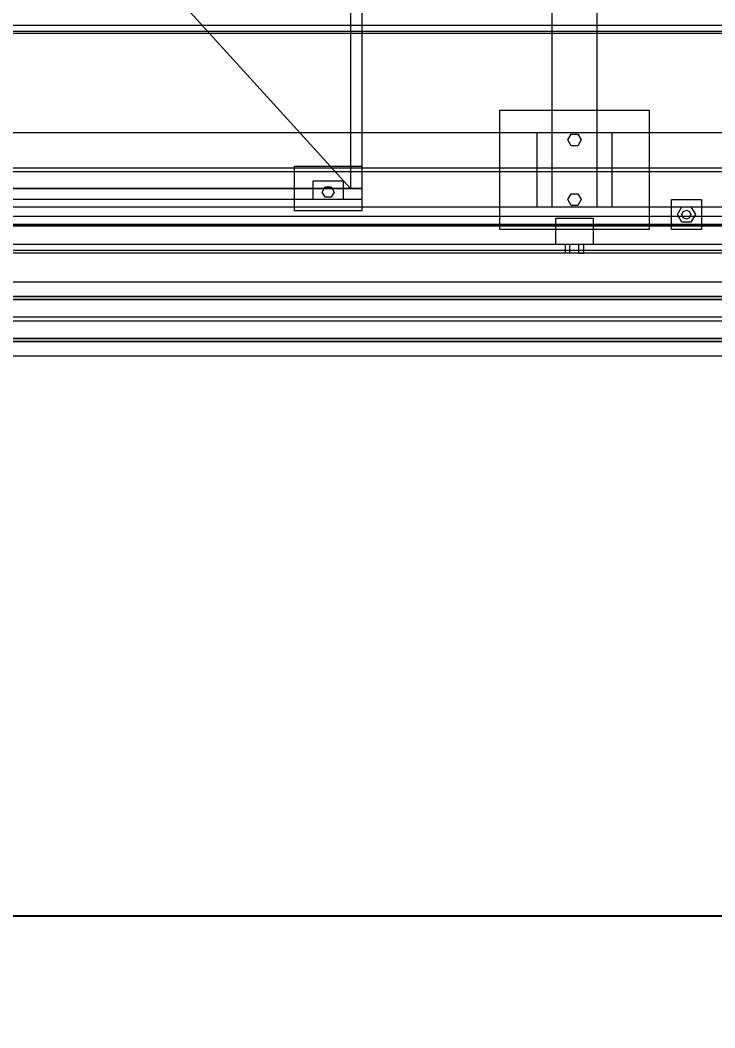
# Model space of a CAD drawing. Header units: millimetres. Extents: x -1970 to 34302, y -65268 to 6837.
# Drawn here: x 11377 to 12308, y -19700 to -18349 of the extents above; entities that cross this region are included whole.
import ezdxf

# ---------------------------------------------------------------- set-up
doc = ezdxf.new("R2010")
doc.units = ezdxf.units.MM
doc.layers.add('COTAS_O', color=1, linetype='Continuous', lineweight=0)
doc.layers.add('superior_mezcladora', color=7, linetype='Continuous', lineweight=0)
doc.dimstyles.new('R19_100', dxfattribs={"dimtxt": 250, "dimasz": 150, "dimexe": 150, "dimexo": 80, "dimgap": 100, "dimtad": 1, "dimtih": 1, "dimtoh": 1, "dimdsep": 46, "dimcen": 0.09, "dimadec": 0, "dimazin": 0, "dimtfac": 1, "dimtdec": 4, "dimtofl": 0, "dimtmove": 0, "dimatfit": 3, "dimfxl": 1, "dimtolj": 1, "dimtzin": 0, "dimarcsym": 0})

# ---------------------------------------------------------------- blocks, each defined once
blk = doc.blocks.new('*D28')
at = {"layer": 'COTAS_O', "color": 0, "lineweight": -2, "transparency": 16777216}
for p, q in [((10569.5, -18730), (10569.5, -19700)), ((16769.5, -18730), (16769.5, -19700)), ((10719.5, -19550), (16619.5, -19550))]:
    blk.add_line(p, q, dxfattribs=at)
at = {"layer": 'COTAS_O', "color": 0, "transparency": 16777216}
for points in [[(10719.5, -19525), (10719.5, -19575), (10569.5, -19550)], [(16619.5, -19525), (16619.5, -19575), (16769.5, -19550)]]:
    blk.add_solid(points, dxfattribs=at)
at = {"layer": 'Defpoints', "color": 0, "transparency": 16777216}
for p in [(10569.5, -18650), (16769.5, -18650), (16769.5, -19550)]:
    blk.add_point(p, dxfattribs=at)

msp = doc.modelspace()

# ---------------------------------------------------------------- linework, layer by layer
at = {"layer": 'superior_mezcladora'}
for p, q in [((12089.529, -18600), (12089.529, -17400)), ((12149.529, -17400), (12149.529, -18600)), ((11819.529, -17425), (11819.529, -18575)), ((11834.529, -17425), (11834.529, -18575)), ((11569.529, -18300), (11819.529, -18575)), ((10409.529, -18356.014), (16929.529, -18356.014)), ((10409.529, -18364.206), (16929.529, -18364.206)), ((10409.529, -18367), (16929.529, -18367)), ((12019.529, -18630), (12019.529, -18470)), ((12019.529, -18470), (12219.529, -18470)), ((12219.529, -18470), (12219.529, -18630)), ((10494.529, -18500), (16814.529, -18500)), ((12069.529, -18600), (12069.529, -18500)), ((12069.529, -18500), (12169.529, -18500)), ((12169.529, -18500), (12169.529, -18600)), ((12110.529, -18510), (12115.029, -18502.206)), ((12115.029, -18517.794), (12110.529, -18510)), ((12115.029, -18502.206), (12124.029, -18502.206)), ((12124.029, -18502.206), (12128.529, -18510)), ((12128.529, -18510), (12124.029, -18517.794)), ((12124.029, -18517.794), (12115.029, -18517.794)), ((10494.529, -18547.2), (16814.529, -18547.2)), ((16814.529, -18552.8), (10494.529, -18552.8)), ((11744.529, -18605), (11744.529, -18545)), ((11744.529, -18545), (11834.529, -18545)), ((11834.529, -18545), (11834.529, -18605)), ((11769.529, -18590), (11769.529, -18565)), ((11769.529, -18565), (11809.529, -18565)), ((11809.529, -18565), (11809.529, -18590)), ((10854.529, -18575), (11834.529, -18575)), ((11819.529, -18575), (10869.529, -18575)), ((11781.529, -18580), (11785.529, -18573.072)), ((11785.529, -18586.928), (11781.529, -18580)), ((11785.529, -18573.072), (11793.529, -18573.072)), ((11793.529, -18573.072), (11797.529, -18580)), ((11797.529, -18580), (11793.529, -18586.928)), ((11834.529, -18575), (11819.529, -18575)), ((11834.529, -18575), (11834.529, -18590)), ((12110.529, -18590), (12115.029, -18582.206)), ((12115.029, -18582.206), (12124.029, -18582.206)), ((12124.029, -18582.206), (12128.529, -18590)), ((11834.529, -18590), (10854.529, -18590)), ((11809.529, -18590), (11769.529, -18590)), ((11793.529, -18586.928), (11785.529, -18586.928)), ((12115.029, -18597.794), (12110.529, -18590)), ((12128.529, -18590), (12124.029, -18597.794)), ((12249.529, -18630), (12249.529, -18590)), ((12249.529, -18590), (12289.529, -18590)), ((12289.529, -18590), (12289.529, -18630)), ((16814.529, -18600), (10494.529, -18600)), ((11834.529, -18605), (11744.529, -18605)), ((12169.529, -18600), (12069.529, -18600)), ((12149.529, -18600), (12089.529, -18600)), ((12124.029, -18597.794), (12115.029, -18597.794)), ((12257.529, -18610), (12263.529, -18599.608)), ((12263.529, -18599.608), (12275.529, -18599.608)), ((12263.529, -18610), (12265.286, -18605.757)), ((12265.286, -18605.757), (12269.529, -18604)), ((12269.529, -18604), (12273.771, -18605.757)), ((12273.771, -18605.757), (12275.529, -18610)), ((12275.529, -18599.608), (12281.529, -18610)), ((10569.529, -18612), (16769.529, -18612)), ((10569.529, -18623), (16769.529, -18623)), ((12094.529, -18650), (12094.529, -18615)), ((12094.529, -18615), (12144.529, -18615)), ((12144.529, -18615), (12144.529, -18650)), ((12263.529, -18620.392), (12257.529, -18610)), ((12265.286, -18614.243), (12263.529, -18610)), ((12275.529, -18620.392), (12263.529, -18620.392)), ((12269.529, -18616), (12265.286, -18614.243)), ((12273.771, -18614.243), (12269.529, -18616)), ((12275.529, -18610), (12273.771, -18614.243)), ((12281.529, -18610), (12275.529, -18620.392)), ((10569.529, -18625), (16769.529, -18625)), ((16169.529, -18625), (10594.529, -18625)), ((12219.529, -18630), (12019.529, -18630)), ((12289.529, -18630), (12249.529, -18630)), ((16769.529, -18650), (10569.529, -18650)), ((12144.529, -18650), (12094.529, -18650)), ((12113.529, -18650), (12107.529, -18650)), ((12107.529, -18662), (12107.529, -18650)), ((12125.529, -18650), (12113.529, -18650)), ((12113.529, -18662), (12113.529, -18650)), ((12131.529, -18650), (12125.529, -18650)), ((12125.529, -18662), (12125.529, -18650)), ((12131.529, -18650), (12131.529, -18662)), ((16769.529, -18658), (10569.529, -18658)), ((16769.529, -18662), (10569.529, -18662)), ((12113.529, -18662), (12107.529, -18662)), ((12125.529, -18662), (12113.529, -18662)), ((12125.529, -18662), (12131.529, -18662)), ((10569.529, -18700), (16769.529, -18700)), ((12624.784, -18720), (10558.117, -18720)), ((10559.639, -18720), (12626.305, -18720)), ((10559.639, -18724), (12626.305, -18724)), ((12646.085, -18720), (10579.418, -18720)), ((12646.085, -18724), (10579.418, -18724)), ((10580.94, -18720), (12647.606, -18720)), ((10569.529, -18747.2), (16769.529, -18747.2)), ((16769.529, -18752.8), (10569.529, -18752.8)), ((10558.117, -18780), (12624.784, -18780)), ((12626.305, -18776), (10559.639, -18776)), ((12626.305, -18780), (10559.639, -18780)), ((10579.418, -18776), (12646.085, -18776)), ((10579.418, -18780), (12646.085, -18780)), ((12647.606, -18780), (10580.94, -18780)), ((16769.529, -18800), (10569.529, -18800))]:
    msp.add_line(p, q, dxfattribs=at)

# ---------------------------------------------------------------- dimensions: what is measured, and where the dimension line sits
at = {"layer": 'COTAS_O'}
dim = msp.add_aligned_dim(p1=(10569.529, -18650), p2=(16769.529, -18650), distance=-900, text='<> O', dimstyle='R19_100', dxfattribs=at)
dim.commit()
dim.dimension.update_dxf_attribs({"geometry": '*D28', "text_midpoint": (13669.529, -19550)})

doc.saveas('drawing.dxf')
